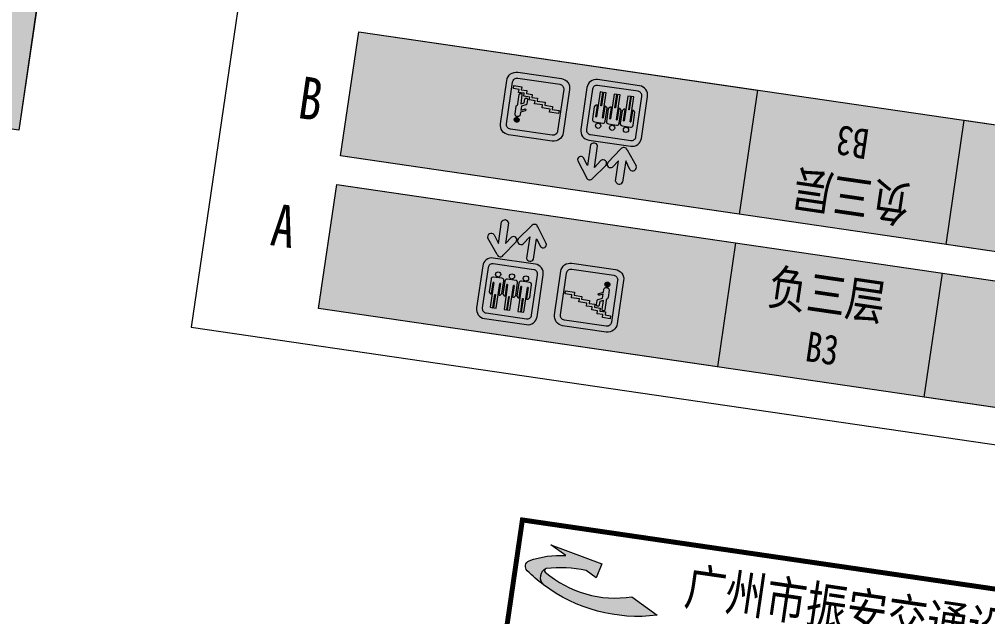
# Model space of a CAD drawing. Header units: inches. Extents: x -414268 to 632271, y -366004 to 318730.
# Drawn here: x 171358 to 198749, y 85562 to 102464 of the extents above; entities that cross this region are included whole.
import ezdxf

# ---------------------------------------------------------------- set-up
doc = ezdxf.new("R2010")
doc.units = ezdxf.units.IN
doc.header["$LTSCALE"] = 1200
doc.header["$MEASUREMENT"] = 0
doc.layers.get('0').update_dxf_attribs({"linetype": 'CONTINUOUS', "lineweight": 0})
doc.layers.add('0--灯箱--字', color=7, linetype='CONTINUOUS', lineweight=0, true_color=0xf7f7f7)
doc.layers.add('0-栋牌字体', color=7, linetype='CONTINUOUS', lineweight=0, true_color=0xf7f7f7)
doc.layers.add('0--灯箱字(黄底黑字)', color=7, linetype='CONTINUOUS', lineweight=0)
doc.layers.add('0-增加车位', color=6, linetype='CONTINUOUS', lineweight=0)
doc.styles.add('-宋体', font='simsun.ttc', dxfattribs={"width": 0.8})
doc.styles.add('-黑体', font='simhei.ttf', dxfattribs={"width": 0.8})

# ---------------------------------------------------------------- blocks, each defined once
blk = doc.blocks.new('A$C27BC456A')
blk.add_hatch(color=250).paths.add_polyline_path([(14885, 112856), (14885, 114956), (8330, 114956), (8330, 112856)])
at = {"color": 250}
blk.add_lwpolyline([(8330, 114956), (14885, 114956), (14885, 112856), (8330, 112856), (8330, 114956)], dxfattribs=at)
blk = doc.blocks.new('A$C744A17C1')
at = {"true_color": 0xf7f7f7}
h = blk.add_hatch(color=7, dxfattribs=at)
edge = h.paths.add_edge_path()
edge.add_line((-3036, 95701), (-4283, 95701))
edge.add_arc((-4283, 95427), 273, 90, 180)
edge.add_line((-4556, 95427), (-4556, 94185))
edge.add_arc((-4283, 94185), 273, 180, 270)
edge.add_line((-4283, 93912), (-3036, 93912))
edge.add_arc((-3036, 94185), 273, 270, 0)
edge.add_line((-2763, 94185), (-2763, 95427))
edge.add_arc((-3036, 95427), 273, 0, 90)
edge = h.paths.add_edge_path(flags=16)
edge.add_line((-3061, 95535), (-4258, 95535))
edge.add_arc((-4258, 95403), 132, 90, 180)
edge.add_line((-4390, 95403), (-4390, 94210))
edge.add_arc((-4258, 94210), 132, 180, 270)
edge.add_line((-4258, 94078), (-3061, 94078))
edge.add_arc((-3061, 94210), 132, 270, 0)
edge.add_line((-2928, 94210), (-2928, 95403))
edge.add_arc((-3061, 95403), 132, 0, 90)
for points in [[(-4150, 94529), (-4150, 94521), (-4147, 94514), (-4143, 94507), (-4138, 94502), (-4126, 94495), (-4111, 94492), (-4097, 94495), (-4091, 94497), (-4085, 94502), (-4080, 94507), (-4076, 94514), (-4074, 94521), (-4073, 94530), (-4073, 94786), (-3976, 94739), (-3975, 94643), (-3974, 94633), (-3972, 94625), (-3968, 94617), (-3963, 94612), (-3957, 94607), (-3951, 94604), (-3936, 94601), (-3922, 94603), (-3916, 94606), (-3910, 94611), (-3905, 94616), (-3901, 94623), (-3898, 94631), (-3898, 94641), (-3898, 94756), (-3900, 94770), (-3905, 94780), (-3913, 94789), (-3922, 94795), (-3922, 94795), (-4039, 94850), (-4039, 94962), (-3945, 94916), (-3932, 94912), (-3920, 94914), (-3911, 94919), (-3905, 94927), (-3902, 94936), (-3904, 94946), (-3910, 94955), (-3915, 94960), (-3922, 94963), (-4039, 95021), (-4039, 95091), (-4041, 95107), (-4046, 95120), (-4053, 95132), (-4063, 95141), (-4074, 95148), (-4086, 95154), (-4100, 95156), (-4114, 95158), (-4128, 95157), (-4142, 95154), (-4155, 95148), (-4166, 95141), (-4175, 95132), (-4183, 95121), (-4188, 95108), (-4190, 95093), (-4190, 94884), (-4189, 94874), (-4186, 94864), (-4177, 94847), (-4164, 94833), (-4150, 94822), (-4150, 94794)], [(-4106, 95186), (-4093, 95189), (-4081, 95195), (-4071, 95203), (-4063, 95213), (-4056, 95224), (-4052, 95236), (-4051, 95250), (-4052, 95263), (-4056, 95275), (-4063, 95286), (-4071, 95296), (-4081, 95304), (-4093, 95310), (-4106, 95314), (-4119, 95315), (-4134, 95314), (-4146, 95310), (-4158, 95304), (-4168, 95296), (-4176, 95286), (-4182, 95275), (-4187, 95263), (-4188, 95250), (-4187, 95236), (-4182, 95224), (-4176, 95213), (-4168, 95203), (-4158, 95195), (-4146, 95189), (-4133, 95186), (-4119, 95184)]]:
    blk.add_hatch(color=256).paths.add_polyline_path(points)
blk.add_hatch(color=7, dxfattribs=at).paths.add_polyline_path([(-2973, 94899), (-3229, 94898), (-3229, 94814), (-3456, 94813), (-3456, 94729), (-3683, 94728), (-3683, 94643), (-3849, 94643), (-3848, 94559), (-4016, 94558), (-4016, 94474), (-4177, 94473), (-4177, 94389), (-4338, 94388), (-4337, 94303), (-4113, 94304), (-4113, 94389), (-3952, 94389), (-3952, 94474), (-3789, 94474), (-3789, 94559), (-3621, 94559), (-3621, 94636), (-3621, 94644), (-3394, 94644), (-3395, 94729), (-3167, 94729), (-3168, 94814), (-2973, 94814)])
at = {"color": 7, "lineweight": 0, "ltscale": 5, "true_color": 0xf7f7f7}
for points in [[(-3036, 95701), (-4283, 95701, 0.414214), (-4556, 95427), (-4556, 94185, 0.414214), (-4283, 93912), (-3036, 93912, 0.414214), (-2763, 94185), (-2763, 95427, 0.414214)], [(-3061, 95535), (-4258, 95535, 0.414214), (-4390, 95403), (-4390, 94210, 0.414214), (-4258, 94078), (-3061, 94078, 0.414214), (-2928, 94210), (-2928, 95403, 0.414214)]]:
    blk.add_lwpolyline(points, format="xyb", close=True, dxfattribs=at)
at = {"color": 7, "true_color": 0xf7f7f7}
blk.add_lwpolyline([(-2972, 94814), (-2973, 94899), (-3229, 94898), (-3229, 94814), (-3456, 94813), (-3456, 94729), (-3683, 94728), (-3683, 94643), (-3849, 94643), (-3848, 94559), (-4016, 94558), (-4016, 94474), (-4177, 94473), (-4177, 94389), (-4338, 94388), (-4337, 94303), (-4113, 94304), (-4113, 94389), (-3952, 94389), (-3952, 94474), (-3789, 94474), (-3789, 94559), (-3621, 94559), (-3621, 94636), (-3621, 94644), (-3394, 94644), (-3395, 94729), (-3167, 94729), (-3168, 94814), (-2973, 94814), (-2973, 94899)], dxfattribs=at)
at = {"layer": '0-栋牌字体', "linetype": 'ByBlock'}
for points in [[(-4150, 94529), (-4150, 94521), (-4147, 94514), (-4143, 94507), (-4138, 94502), (-4126, 94495), (-4111, 94492), (-4097, 94495), (-4091, 94497), (-4085, 94502), (-4080, 94507), (-4076, 94514), (-4074, 94521), (-4073, 94530), (-4073, 94786), (-3976, 94739), (-3975, 94643), (-3974, 94633), (-3972, 94625), (-3968, 94617), (-3963, 94612), (-3957, 94607), (-3951, 94604), (-3936, 94601), (-3922, 94603), (-3916, 94606), (-3910, 94611), (-3905, 94616), (-3901, 94623), (-3898, 94631), (-3898, 94641), (-3898, 94756), (-3900, 94770), (-3905, 94780), (-3913, 94789), (-3922, 94795), (-3922, 94795), (-4039, 94850), (-4039, 94962), (-3945, 94916), (-3932, 94912), (-3920, 94914), (-3911, 94919), (-3905, 94927), (-3902, 94936), (-3904, 94946), (-3910, 94955), (-3915, 94960), (-3922, 94963), (-4039, 95021), (-4039, 95091), (-4041, 95107), (-4046, 95120), (-4053, 95132), (-4063, 95141), (-4074, 95148), (-4086, 95154), (-4100, 95156), (-4114, 95158), (-4128, 95157), (-4142, 95154), (-4155, 95148), (-4166, 95141), (-4175, 95132), (-4183, 95121), (-4188, 95108), (-4190, 95093), (-4190, 94884), (-4189, 94874), (-4186, 94864), (-4177, 94847), (-4164, 94833), (-4150, 94822), (-4150, 94794)], [(-4106, 95186), (-4093, 95189), (-4081, 95195), (-4071, 95203), (-4063, 95213), (-4056, 95224), (-4052, 95236), (-4051, 95250), (-4052, 95263), (-4056, 95275), (-4063, 95286), (-4071, 95296), (-4081, 95304), (-4093, 95310), (-4106, 95314), (-4119, 95315), (-4134, 95314), (-4146, 95310), (-4158, 95304), (-4168, 95296), (-4176, 95286), (-4182, 95275), (-4187, 95263), (-4188, 95250), (-4187, 95236), (-4182, 95224), (-4176, 95213), (-4168, 95203), (-4158, 95195), (-4146, 95189), (-4133, 95186), (-4119, 95184)]]:
    blk.add_lwpolyline(points, close=True, dxfattribs=at)

msp = doc.modelspace()

# ---------------------------------------------------------------- hatches: boundary and pattern name
for color, points in [(250, [(192236.2, 100464), (180957.3, 102113.5), (180443.7, 98601.9), (191722.6, 96952.3)]), (250, [(191103, 92629), (191616.6, 96140.6), (180337.7, 97790.2), (179824.1, 94278.5)]), (250, [(196955.8, 91773), (207917.2, 90169.9), (208430.8, 93681.5), (197469.3, 95284.7)]), (2, [(187387.8, 86872.5), (187676, 86661.6), (187832, 87058.7), (186396.5, 87598.3), (186819.2, 87288.8, 0.1017707), (185778.8, 87146.2, 0.5288266), (185725.7, 86861.1, 0.0342804), (186186, 86462.6, -0.5117439), (186233.1, 86912.5, -0.1176827), (186257.2, 86924.9, -0.0803108)]), (256, [(188687.8, 86125.3, -0.2211653), (186232.8, 86823.8, -0.4595025), (186233.1, 86912.5, 0.5117439), (186186, 86462.6, 0.19427), (189401.7, 85602.7)])]:
    msp.add_hatch(color=color).paths.add_polyline_path(points)
at = {"lineweight": 0, "ltscale": 5, "true_color": 0xf7f7f7}
h = msp.add_hatch(color=7, dxfattribs=at)
edge = h.paths.add_edge_path(flags=0)
edge.add_arc((188518.3, 99338.4), 74, 351.6794, 351.6794, ccw=False)
edge = h.paths.add_edge_path(flags=0)
edge.add_arc((188126.7, 99395.7), 74, 351.6794, 351.6794, ccw=False)
edge = h.paths.add_edge_path(flags=0)
edge.add_arc((187731.1, 99453.6), 74, 351.6794, 351.6794, ccw=False)
edge = h.paths.add_edge_path()
edge.add_line((187464.5, 99048.7), (188655.6, 98874.5))
edge.add_arc((188693.8, 99135.6), 263.9, 261.6794, 351.6794)
edge.add_line((188954.9, 99097.4), (189128.5, 100284.4))
edge.add_arc((188867.4, 100322.6), 263.9, 351.6794, 81.6794)
edge.add_line((188905.6, 100583.7), (187714.5, 100757.9))
edge.add_arc((187676.3, 100496.8), 263.9, 81.6794, 171.6794)
edge.add_line((187415.2, 100535), (187241.6, 99348))
edge.add_arc((187502.7, 99309.8), 263.9, 171.6794, 261.6794)
edge = h.paths.add_edge_path(flags=16)
edge.add_line((187511.4, 99203.5), (188655, 99036.2))
edge.add_arc((188673.5, 99162.8), 128, 261.6794, 351.6794)
edge.add_line((188800.1, 99144.3), (188966.8, 100283.8))
edge.add_arc((188840.2, 100302.3), 128, 351.6794, 81.6794)
edge.add_line((188858.7, 100428.9), (187715.1, 100596.2))
edge.add_arc((187696.6, 100469.6), 128, 81.6794, 171.6794)
edge.add_line((187570, 100488.1), (187403.3, 99348.6))
edge.add_arc((187529.9, 99330.1), 128, 171.6794, 261.6794)
edge = h.paths.add_edge_path(flags=0)
edge.add_line((188640.4, 99566.7), (188658.4, 99564.1))
edge.add_line((188658.4, 99564.1), (188705, 99882.4))
edge.add_arc((188712.9, 99881.3), 8, 81.6794, 171.6794, ccw=False)
edge.add_line((188714.1, 99889.2), (188730.7, 99886.7))
edge.add_arc((188729.5, 99878.8), 8, 39.75941, 81.6794, ccw=False)
edge.add_line((188735.7, 99883.9), (188744, 99874))
edge.add_line((188744, 99874), (188771, 99841.5))
edge.add_arc((188764.8, 99836.4), 8, 351.6794, 39.75941, ccw=False)
edge.add_line((188772.7, 99835.3), (188719, 99467.7))
edge.add_arc((188655.7, 99477), 64, 261.6794, 351.6794, ccw=False)
edge.add_line((188646.4, 99413.7), (188411.1, 99448.1))
edge.add_arc((188420.3, 99511.4), 64, 171.6794, 261.6794, ccw=False)
edge.add_line((188357, 99520.6), (188408.6, 99873.4))
edge.add_line((188408.6, 99873.4), (188458.7, 99923.2))
edge.add_arc((188464.4, 99917.5), 8, 81.6794, 134.85909, ccw=False)
edge.add_line((188465.5, 99925.4), (188492.5, 99921.5))
edge.add_arc((188491.3, 99913.6), 8, 351.6794, 81.6794, ccw=False)
edge.add_line((188499.2, 99912.4), (188452.6, 99593.8))
edge.add_line((188452.6, 99593.8), (188471.8, 99590.9))
edge.add_line((188471.8, 99590.9), (188574.6, 100293.7))
edge.add_line((188574.6, 100293.7), (188651.5, 100282.5))
edge.add_line((188651.5, 100282.5), (188596.2, 99904.1))
edge.add_line((188596.2, 99904.1), (188610.7, 99902))
edge.add_line((188610.7, 99902), (188666.1, 100280.3))
edge.add_line((188666.1, 100280.3), (188743.1, 100269.1))
edge.add_line((188743.1, 100269.1), (188640.4, 99566.7))
edge = h.paths.add_edge_path(flags=0)
edge.add_line((188248.8, 99624), (188266.8, 99621.3))
edge.add_line((188266.8, 99621.3), (188313.4, 99939.7))
edge.add_arc((188321.3, 99938.5), 8, 81.6794, 171.6794, ccw=False)
edge.add_line((188322.4, 99946.4), (188339.1, 99944))
edge.add_arc((188337.9, 99936.1), 8, 39.75941, 81.6794, ccw=False)
edge.add_line((188344.1, 99941.2), (188352.4, 99931.3))
edge.add_line((188352.4, 99931.3), (188379.3, 99898.8))
edge.add_arc((188373.2, 99893.7), 8, 351.6794, 39.75941, ccw=False)
edge.add_line((188381.1, 99892.5), (188327.4, 99525))
edge.add_arc((188264.1, 99534.2), 64, 261.6794, 351.6794, ccw=False)
edge.add_line((188254.8, 99470.9), (188019.5, 99505.4))
edge.add_arc((188028.7, 99568.7), 64, 171.6794, 261.6794, ccw=False)
edge.add_line((187965.4, 99577.9), (188017, 99930.6))
edge.add_line((188017, 99930.6), (188067.1, 99980.5))
edge.add_arc((188072.7, 99974.8), 8, 81.6794, 134.85909, ccw=False)
edge.add_line((188073.9, 99982.7), (188100.9, 99978.8))
edge.add_arc((188099.7, 99970.9), 8, 351.6794, 81.6794, ccw=False)
edge.add_line((188107.6, 99969.7), (188061, 99651))
edge.add_line((188061, 99651), (188080.2, 99648.2))
edge.add_line((188080.2, 99648.2), (188183, 100351))
edge.add_line((188183, 100351), (188259.9, 100339.7))
edge.add_line((188259.9, 100339.7), (188204.6, 99961.4))
edge.add_line((188204.6, 99961.4), (188219.1, 99959.2))
edge.add_line((188219.1, 99959.2), (188274.4, 100337.6))
edge.add_line((188274.4, 100337.6), (188351.5, 100326.4))
edge.add_line((188351.5, 100326.4), (188248.8, 99624))
edge = h.paths.add_edge_path(flags=0)
edge.add_line((187853.6, 99681.8), (187871.6, 99679.1))
edge.add_line((187871.6, 99679.1), (187918.2, 99997.5))
edge.add_arc((187926.1, 99996.3), 8, 81.6794, 171.6794, ccw=False)
edge.add_line((187927.3, 100004.2), (187943.9, 100001.8))
edge.add_arc((187942.7, 99993.9), 8, 39.75941, 81.6794, ccw=False)
edge.add_line((187948.9, 99999), (187957.2, 99989.1))
edge.add_line((187957.2, 99989.1), (187984.2, 99956.6))
edge.add_arc((187978, 99951.5), 8, 351.6794, 39.75941, ccw=False)
edge.add_line((187985.9, 99950.3), (187932.2, 99582.8))
edge.add_arc((187868.9, 99592), 64, 261.6794, 351.6794, ccw=False)
edge.add_line((187859.6, 99528.7), (187624.3, 99563.2))
edge.add_arc((187633.6, 99626.5), 64, 171.6794, 261.6794, ccw=False)
edge.add_line((187570.3, 99635.7), (187621.8, 99988.4))
edge.add_line((187621.8, 99988.4), (187671.9, 100038.3))
edge.add_arc((187677.6, 100032.6), 8, 81.6794, 134.85909, ccw=False)
edge.add_line((187678.7, 100040.5), (187705.7, 100036.6))
edge.add_arc((187704.5, 100028.7), 8, 351.6794, 81.6794, ccw=False)
edge.add_line((187712.5, 100027.5), (187665.9, 99708.8))
edge.add_line((187665.9, 99708.8), (187685, 99706))
edge.add_line((187685, 99706), (187787.8, 100408.8))
edge.add_line((187787.8, 100408.8), (187864.7, 100397.5))
edge.add_line((187864.7, 100397.5), (187809.4, 100019.1))
edge.add_line((187809.4, 100019.1), (187823.9, 100017))
edge.add_line((187823.9, 100017), (187879.3, 100395.4))
edge.add_line((187879.3, 100395.4), (187956.3, 100384.1))
edge.add_line((187956.3, 100384.1), (187853.6, 99681.8))
at = {"lineweight": 0, "ltscale": 5}
for points in [[(197575.4, 96096.4), (191722.6, 96952.3), (192236.2, 100464), (198088.9, 99608)], [(191616.6, 96140.6), (197469.3, 95284.7), (196955.8, 91773), (191103, 92629)]]:
    msp.add_hatch(color=152, dxfattribs=at).paths.add_polyline_path(points)
at = {"lineweight": 0, "ltscale": 5, "true_color": 0xf7f7f7}
for points in [[(187570.9, 97965.5, -0.6624751), (187397.6, 97990.8), (187157.5, 98463, -0.8769134), (187314.7, 98548.8), (187431.7, 98326.9), (187517, 98910.1, -0.7104157), (187712.9, 98881.4), (187623.9, 98273.2), (187808.7, 98472.1, -0.9042848), (187947.5, 98327.8)], [(188805.3, 98316.2, -0.9042848), (188631, 98217.8), (188510.9, 98461.3), (188422, 97853, -0.7104157), (188226.1, 97881.7), (188311.4, 98464.8), (188135.8, 98285.8, -0.8769134), (188009.7, 98413), (188375, 98796.6, -0.6624751), (188548.3, 98771.2)], [(184614.1, 96268.2, -0.9042848), (184788.4, 96366.7), (184908.4, 96123.2), (184997.4, 96731.4, -0.7104157), (185193.3, 96702.8), (185108, 96119.6), (185283.6, 96298.7, -0.8769134), (185409.7, 96171.5), (185044.4, 95787.8, -0.6624751), (184871.1, 95813.2)], [(185848.5, 96619, -0.6624751), (186021.8, 96593.6), (186261.9, 96121.4, -0.8769134), (186104.6, 96035.7), (185987.7, 96257.5), (185902.4, 95674.4, -0.7104157), (185706.5, 95703), (185795.4, 96311.3), (185610.7, 96112.3, -0.9042848), (185471.9, 96256.6)]]:
    msp.add_hatch(color=7, dxfattribs=at).paths.add_polyline_path(points)
h = msp.add_hatch(color=7, dxfattribs=at)
edge = h.paths.add_edge_path(flags=0)
edge.add_arc((184901.1, 95246), 74, 171.6794, 171.6794, ccw=False)
edge = h.paths.add_edge_path(flags=0)
edge.add_arc((185292.7, 95188.7), 74, 171.6794, 171.6794, ccw=False)
edge = h.paths.add_edge_path(flags=0)
edge.add_arc((185688.3, 95130.9), 74, 171.6794, 171.6794, ccw=False)
edge = h.paths.add_edge_path()
edge.add_line((185954.8, 95535.8), (184763.8, 95710))
edge.add_arc((184725.6, 95448.8), 263.9, 81.6794, 171.6794)
edge.add_line((184464.5, 95487), (184290.9, 94300))
edge.add_arc((184552, 94261.8), 263.9, 171.6794, 261.6794)
edge.add_line((184513.8, 94000.7), (185704.9, 93826.5))
edge.add_arc((185743.1, 94087.6), 263.9, 261.6794, 351.6794)
edge.add_line((186004.2, 94049.5), (186177.8, 95236.5))
edge.add_arc((185916.7, 95274.6), 263.9, 351.6794, 81.6794)
edge = h.paths.add_edge_path(flags=16)
edge.add_line((185908, 95381), (184764.4, 95548.2))
edge.add_arc((184745.8, 95421.6), 128, 81.6794, 171.6794)
edge.add_line((184619.2, 95440.1), (184452.6, 94300.6))
edge.add_arc((184579.2, 94282.1), 128, 171.6794, 261.6794)
edge.add_line((184560.7, 94155.5), (185704.3, 93988.2))
edge.add_arc((185722.8, 94114.9), 128, 261.6794, 351.6794)
edge.add_line((185849.4, 94096.3), (186016, 95235.9))
edge.add_arc((185889.4, 95254.4), 128, 351.6794, 81.6794)
edge = h.paths.add_edge_path(flags=0)
edge.add_line((184779, 95017.7), (184760.9, 95020.4))
edge.add_line((184760.9, 95020.4), (184714.4, 94702))
edge.add_arc((184706.5, 94703.2), 8, 261.6794, 351.6794, ccw=False)
edge.add_line((184705.3, 94695.3), (184688.7, 94697.7))
edge.add_arc((184689.8, 94705.6), 8, 219.75941, 261.6794, ccw=False)
edge.add_line((184683.7, 94700.5), (184675.4, 94710.5))
edge.add_line((184675.4, 94710.5), (184648.4, 94742.9))
edge.add_arc((184654.6, 94748), 8, 171.6794, 219.75941, ccw=False)
edge.add_line((184646.6, 94749.2), (184700.4, 95116.7))
edge.add_arc((184763.7, 95107.5), 64, 81.6794, 171.6794, ccw=False)
edge.add_line((184773, 95170.8), (185008.3, 95136.4))
edge.add_arc((184999, 95073.1), 64, 351.6794, 81.6794, ccw=False)
edge.add_line((185062.3, 95063.8), (185010.7, 94711.1))
edge.add_line((185010.7, 94711.1), (184960.7, 94661.2))
edge.add_arc((184955, 94666.9), 8, 261.6794, 314.85909, ccw=False)
edge.add_line((184953.9, 94659), (184926.9, 94662.9))
edge.add_arc((184928, 94670.9), 8, 171.6794, 261.6794, ccw=False)
edge.add_line((184920.1, 94672), (184966.7, 94990.7))
edge.add_line((184966.7, 94990.7), (184947.5, 94993.5))
edge.add_line((184947.5, 94993.5), (184844.8, 94290.7))
edge.add_line((184844.8, 94290.7), (184767.9, 94302))
edge.add_line((184767.9, 94302), (184823.2, 94680.4))
edge.add_line((184823.2, 94680.4), (184808.7, 94682.5))
edge.add_line((184808.7, 94682.5), (184753.3, 94304.1))
edge.add_line((184753.3, 94304.1), (184676.3, 94315.4))
edge.add_line((184676.3, 94315.4), (184779, 95017.7))
edge = h.paths.add_edge_path(flags=0)
edge.add_line((185170.6, 94960.5), (185152.6, 94963.1))
edge.add_line((185152.6, 94963.1), (185106, 94644.7))
edge.add_arc((185098.1, 94645.9), 8, 261.6794, 351.6794, ccw=False)
edge.add_line((185096.9, 94638), (185080.3, 94640.4))
edge.add_arc((185081.4, 94648.3), 8, 219.75941, 261.6794, ccw=False)
edge.add_line((185075.3, 94643.2), (185067, 94653.2))
edge.add_line((185067, 94653.2), (185040, 94685.6))
edge.add_arc((185046.2, 94690.7), 8, 171.6794, 219.75941, ccw=False)
edge.add_line((185038.3, 94691.9), (185092, 95059.5))
edge.add_arc((185155.3, 95050.2), 64, 81.6794, 171.6794, ccw=False)
edge.add_line((185164.6, 95113.5), (185399.9, 95079.1))
edge.add_arc((185390.6, 95015.8), 64, 351.6794, 81.6794, ccw=False)
edge.add_line((185453.9, 95006.5), (185402.4, 94653.8))
edge.add_line((185402.4, 94653.8), (185352.3, 94604))
edge.add_arc((185346.6, 94609.6), 8, 261.6794, 314.85909, ccw=False)
edge.add_line((185345.5, 94601.7), (185318.5, 94605.7))
edge.add_arc((185319.6, 94613.6), 8, 171.6794, 261.6794, ccw=False)
edge.add_line((185311.7, 94614.7), (185358.3, 94933.4))
edge.add_line((185358.3, 94933.4), (185339.1, 94936.2))
edge.add_line((185339.1, 94936.2), (185236.4, 94233.4))
edge.add_line((185236.4, 94233.4), (185159.5, 94244.7))
edge.add_line((185159.5, 94244.7), (185214.8, 94623.1))
edge.add_line((185214.8, 94623.1), (185200.3, 94625.2))
edge.add_line((185200.3, 94625.2), (185144.9, 94246.8))
edge.add_line((185144.9, 94246.8), (185067.9, 94258.1))
edge.add_line((185067.9, 94258.1), (185170.6, 94960.5))
edge = h.paths.add_edge_path(flags=0)
edge.add_line((185565.8, 94902.7), (185547.7, 94905.3))
edge.add_line((185547.7, 94905.3), (185501.2, 94587))
edge.add_arc((185493.3, 94588.1), 8, 261.6794, 351.6794, ccw=False)
edge.add_line((185492.1, 94580.2), (185475.5, 94582.6))
edge.add_arc((185476.6, 94590.5), 8, 219.75941, 261.6794, ccw=False)
edge.add_line((185470.5, 94585.4), (185462.2, 94595.4))
edge.add_line((185462.2, 94595.4), (185435.2, 94627.8))
edge.add_arc((185441.3, 94632.9), 8, 171.6794, 219.75941, ccw=False)
edge.add_line((185433.4, 94634.1), (185487.2, 95001.7))
edge.add_arc((185550.5, 94992.4), 64, 81.6794, 171.6794, ccw=False)
edge.add_line((185559.7, 95055.7), (185795.1, 95021.3))
edge.add_arc((185785.8, 94958), 64, 351.6794, 81.6794, ccw=False)
edge.add_line((185849.1, 94948.7), (185797.5, 94596))
edge.add_line((185797.5, 94596), (185747.4, 94546.2))
edge.add_arc((185741.8, 94551.8), 8, 261.6794, 314.85909, ccw=False)
edge.add_line((185740.6, 94543.9), (185713.7, 94547.9))
edge.add_arc((185714.8, 94555.8), 8, 171.6794, 261.6794, ccw=False)
edge.add_line((185706.9, 94556.9), (185753.5, 94875.6))
edge.add_line((185753.5, 94875.6), (185734.3, 94878.4))
edge.add_line((185734.3, 94878.4), (185631.5, 94175.7))
edge.add_line((185631.5, 94175.7), (185554.6, 94186.9))
edge.add_line((185554.6, 94186.9), (185610, 94565.3))
edge.add_line((185610, 94565.3), (185595.4, 94567.4))
edge.add_line((185595.4, 94567.4), (185540.1, 94189))
edge.add_line((185540.1, 94189), (185463.1, 94200.3))
edge.add_line((185463.1, 94200.3), (185565.8, 94902.7))
at = {"layer": '0--灯箱--字'}
for points in [[(181517.1, 100380.7), (182013.8, 99760.3), (182507.1, 99688.2), (182174.4, 100103.8), (183313.9, 99937.2), (183365.7, 100291.1), (182226.1, 100457.8), (182664, 100760.7), (182170.6, 100832.8)], [(180885.1, 96059.2), (181381.7, 95438.8), (181875.1, 95366.7), (181542.3, 95782.3), (182681.9, 95615.7), (182733.6, 95969.6), (181594.1, 96136.2), (182031.9, 96439.2), (181538.6, 96511.3)]]:
    msp.add_hatch(color=256, dxfattribs=at).paths.add_polyline_path(points)

# ---------------------------------------------------------------- linework, layer by layer
at = {"color": 7, "lineweight": 0, "ltscale": 5, "true_color": 0xf7f7f7}
for p, q in [((187787.8, 100408.8), (187685, 99706)), ((187864.7, 100397.5), (187787.8, 100408.8)), ((187809.4, 100019.1), (187864.7, 100397.5)), ((187879.3, 100395.4), (187823.9, 100017)), ((187853.6, 99681.8), (187956.3, 100384.1)), ((187956.3, 100384.1), (187879.3, 100395.4)), ((188183, 100351), (188080.2, 99648.2)), ((188259.9, 100339.7), (188183, 100351)), ((188204.6, 99961.4), (188259.9, 100339.7)), ((188274.4, 100337.6), (188219.1, 99959.2)), ((188248.8, 99624), (188351.5, 100326.4)), ((188351.5, 100326.4), (188274.4, 100337.6)), ((188574.6, 100293.7), (188471.8, 99590.9)), ((188651.5, 100282.5), (188574.6, 100293.7)), ((188596.2, 99904.1), (188651.5, 100282.5)), ((188666.1, 100280.3), (188610.7, 99902)), ((188640.4, 99566.7), (188743.1, 100269.1)), ((188743.1, 100269.1), (188666.1, 100280.3)), ((187621.8, 99988.4), (187570.3, 99635.7)), ((187671.9, 100038.3), (187621.8, 99988.4)), ((187665.9, 99708.8), (187712.5, 100027.5)), ((187705.7, 100036.6), (187678.7, 100040.5)), ((187823.9, 100017), (187809.4, 100019.1)), ((187918.2, 99997.5), (187871.6, 99679.1)), ((187943.9, 100001.8), (187927.3, 100004.2)), ((187957.2, 99989.1), (187948.9, 99999)), ((187984.2, 99956.6), (187957.2, 99989.1)), ((188067.1, 99980.5), (188017, 99930.6)), ((188100.9, 99978.8), (188073.9, 99982.7)), ((187665.9, 99708.8), (187685, 99706)), ((187932.2, 99582.8), (187985.9, 99950.3)), ((188017, 99930.6), (187965.4, 99577.9)), ((188061, 99651), (188107.6, 99969.7)), ((188219.1, 99959.2), (188204.6, 99961.4)), ((188313.4, 99939.7), (188266.8, 99621.3)), ((188339.1, 99944), (188322.4, 99946.4)), ((188327.4, 99525), (188381.1, 99892.5)), ((188352.4, 99931.3), (188344.1, 99941.2)), ((188379.3, 99898.8), (188352.4, 99931.3)), ((188408.6, 99873.4), (188357, 99520.6)), ((188458.7, 99923.2), (188408.6, 99873.4)), ((188452.6, 99593.8), (188499.2, 99912.4)), ((188492.5, 99921.5), (188465.5, 99925.4)), ((188610.7, 99902), (188596.2, 99904.1)), ((188705, 99882.4), (188658.4, 99564.1)), ((188730.7, 99886.7), (188714.1, 99889.2)), ((188719, 99467.7), (188772.7, 99835.3)), ((188744, 99874), (188735.7, 99883.9)), ((188771, 99841.5), (188744, 99874)), ((187624.3, 99563.2), (187859.6, 99528.7)), ((187853.6, 99681.8), (187871.6, 99679.1)), ((188019.5, 99505.4), (188254.8, 99470.9)), ((188061, 99651), (188080.2, 99648.2)), ((188248.8, 99624), (188266.8, 99621.3)), ((188411.1, 99448.1), (188646.4, 99413.7)), ((188452.6, 99593.8), (188471.8, 99590.9)), ((188640.4, 99566.7), (188658.4, 99564.1)), ((184700.4, 95116.7), (184646.6, 94749.2)), ((185008.3, 95136.4), (184773, 95170.8)), ((185010.7, 94711.1), (185062.3, 95063.8)), ((185092, 95059.5), (185038.3, 94691.9)), ((185399.9, 95079.1), (185164.6, 95113.5)), ((185795.1, 95021.3), (185559.7, 95055.7)), ((184779, 95017.7), (184676.3, 94315.4)), ((184714.4, 94702), (184760.9, 95020.4)), ((184779, 95017.7), (184760.9, 95020.4)), ((184844.8, 94290.7), (184947.5, 94993.5)), ((184966.7, 94990.7), (184920.1, 94672)), ((184966.7, 94990.7), (184947.5, 94993.5)), ((185170.6, 94960.5), (185067.9, 94258.1)), ((185106, 94644.7), (185152.6, 94963.1)), ((185170.6, 94960.5), (185152.6, 94963.1)), ((185236.4, 94233.4), (185339.1, 94936.2)), ((185358.3, 94933.4), (185311.7, 94614.7)), ((185358.3, 94933.4), (185339.1, 94936.2)), ((185402.4, 94653.8), (185453.9, 95006.5)), ((185487.2, 95001.7), (185433.4, 94634.1)), ((185565.8, 94902.7), (185463.1, 94200.3)), ((185501.2, 94587), (185547.7, 94905.3)), ((185565.8, 94902.7), (185547.7, 94905.3)), ((185631.5, 94175.7), (185734.3, 94878.4)), ((185753.5, 94875.6), (185706.9, 94556.9)), ((185753.5, 94875.6), (185734.3, 94878.4)), ((185797.5, 94596), (185849.1, 94948.7)), ((184648.4, 94742.9), (184675.4, 94710.5)), ((184675.4, 94710.5), (184683.7, 94700.5)), ((184688.7, 94697.7), (184705.3, 94695.3)), ((184753.3, 94304.1), (184808.7, 94682.5)), ((184823.2, 94680.4), (184767.9, 94302)), ((184808.7, 94682.5), (184823.2, 94680.4)), ((184926.9, 94662.9), (184953.9, 94659)), ((184960.7, 94661.2), (185010.7, 94711.1)), ((185040, 94685.6), (185067, 94653.2)), ((185067, 94653.2), (185075.3, 94643.2)), ((185080.3, 94640.4), (185096.9, 94638)), ((185144.9, 94246.8), (185200.3, 94625.2)), ((185214.8, 94623.1), (185159.5, 94244.7)), ((185200.3, 94625.2), (185214.8, 94623.1)), ((185318.5, 94605.7), (185345.5, 94601.7)), ((185352.3, 94604), (185402.4, 94653.8)), ((185435.2, 94627.8), (185462.2, 94595.4)), ((185462.2, 94595.4), (185470.5, 94585.4)), ((185475.5, 94582.6), (185492.1, 94580.2)), ((185540.1, 94189), (185595.4, 94567.4)), ((185610, 94565.3), (185554.6, 94186.9)), ((185595.4, 94567.4), (185610, 94565.3)), ((185713.7, 94547.9), (185740.6, 94543.9)), ((185747.4, 94546.2), (185797.5, 94596)), ((184676.3, 94315.4), (184753.3, 94304.1)), ((184767.9, 94302), (184844.8, 94290.7)), ((185067.9, 94258.1), (185144.9, 94246.8)), ((185159.5, 94244.7), (185236.4, 94233.4)), ((185463.1, 94200.3), (185540.1, 94189)), ((185554.6, 94186.9), (185631.5, 94175.7))]:
    msp.add_line(p, q, dxfattribs=at)
at = {"color": 6}
msp.add_lwpolyline([(164713.3, 113366.4), (178787.9, 111307.9), (176220.3, 93752), (207766.4, 89138.3)], dxfattribs=at)
at = {"color": 250}
for points in [[(171343.7, 99327.5), (143250.5, 103436.1), (143764.1, 106947.8), (171857.3, 102839.1), (171343.7, 99327.5)], [(208536.8, 94493.2), (180443.7, 98601.9), (180957.3, 102113.5), (209050.4, 98004.9), (208536.8, 94493.2)], [(191722.6, 96952.3), (180443.7, 98601.9), (180957.3, 102113.5), (192236.2, 100464), (191722.6, 96952.3)], [(191722.6, 96952.3), (180443.7, 98601.9), (180957.3, 102113.5), (192236.2, 100464), (191722.6, 96952.3)], [(180337.7, 97790.2), (208430.8, 93681.5), (207917.2, 90169.9), (179824.1, 94278.5), (180337.7, 97790.2)], [(180337.7, 97790.2), (191616.6, 96140.6), (191103, 92629), (179824.1, 94278.5), (180337.7, 97790.2)], [(197469.3, 95284.7), (208430.8, 93681.5), (207917.2, 90169.9), (196955.8, 91773), (197469.3, 95284.7)], [(197469.3, 95284.7), (208430.8, 93681.5), (207917.2, 90169.9), (196955.8, 91773), (197469.3, 95284.7)]]:
    msp.add_lwpolyline(points, dxfattribs=at)
at = {"color": 7, "lineweight": 0, "ltscale": 5, "true_color": 0xf7f7f7}
for points in [[(187464.5, 99048.7), (188655.6, 98874.5, 0.4142136), (188954.9, 99097.4), (189128.5, 100284.4, 0.4142136), (188905.6, 100583.7), (187714.5, 100757.9, 0.4142136), (187415.2, 100535), (187241.6, 99348, 0.4142136)], [(187511.4, 99203.5), (188655, 99036.2, 0.4142136), (188800.1, 99144.3), (188966.8, 100283.8, 0.4142136), (188858.7, 100428.9), (187715.1, 100596.2, 0.4142136), (187570, 100488.1), (187403.3, 99348.6, 0.4142136)], [(185954.8, 95535.8), (184763.8, 95710, 0.4142136), (184464.5, 95487), (184290.9, 94300, 0.4142136), (184513.8, 94000.7), (185704.9, 93826.5, 0.4142136), (186004.2, 94049.5), (186177.8, 95236.5, 0.4142136)], [(185908, 95381), (184764.4, 95548.2, 0.4142136), (184619.2, 95440.1), (184452.6, 94300.6, 0.4142136), (184560.7, 94155.5), (185704.3, 93988.2, 0.4142136), (185849.4, 94096.3), (186016, 95235.9, 0.4142136)]]:
    msp.add_lwpolyline(points, format="xyb", close=True, dxfattribs=at)
for points, format in [([(225906.7, 72943.1, 140.4, 140.4, 0), (227261.1, 82203.7, 140.4, 140.4, 0), (185588.6, 88298.3, 140.4, 140.4, 0), (184234.3, 79037.8, 0, 0, 0), (225906.7, 72943.1, 0, 0, 0), (214331, 74636.1, 0, 0, 0)], "xyseb"), ([(186257.2, 86924.9, 0.5428697), (186186, 86462.6, 0.5428697)], "xyb")]:
    msp.add_lwpolyline(points, format=format)
msp.add_lwpolyline([(186819.2, 87288.8), (186396.5, 87598.3), (187832, 87058.7), (187676, 86661.6), (187387.8, 86872.5, 0.0803108), (186257.2, 86924.9, 0.610181), (186232.8, 86823.8, 0.2211653), (188687.8, 86125.3), (189401.7, 85602.7, -0.19427), (186186, 86462.6, -0.0342804), (185725.7, 86861.1, -0.5288266), (185778.8, 87146.2, -0.1017707)], format="xyb", close=True)
for centre in [(187731.1, 99453.6), (188126.7, 99395.7), (188518.3, 99338.4), (184901.1, 95246), (185292.7, 95188.7), (185688.3, 95130.9)]:
    msp.add_circle(centre, 74, dxfattribs=at)
for centre, radius, start, end in [((187677.6, 100032.6), 8, 81.6794, 134.85909), ((187704.5, 100028.7), 8, 351.6794, 81.6794), ((187926.1, 99996.3), 8, 81.6794, 171.6794), ((187942.7, 99993.9), 8, 39.75941, 81.6794), ((188072.7, 99974.8), 8, 81.6794, 134.85909), ((188099.7, 99970.9), 8, 351.6794, 81.6794), ((187978, 99951.5), 8, 351.6794, 39.75941), ((188321.3, 99938.5), 8, 81.6794, 171.6794), ((188337.9, 99936.1), 8, 39.75941, 81.6794), ((188373.2, 99893.7), 8, 351.6794, 39.75941), ((188464.4, 99917.5), 8, 81.6794, 134.85909), ((188491.3, 99913.6), 8, 351.6794, 81.6794), ((188712.9, 99881.3), 8, 81.6794, 171.6794), ((188729.5, 99878.8), 8, 39.75941, 81.6794), ((188764.8, 99836.4), 8, 351.6794, 39.75941), ((187633.6, 99626.5), 64, 171.6794, 261.6794), ((187868.9, 99592), 64, 261.6794, 351.6794), ((188028.7, 99568.7), 64, 171.6794, 261.6794), ((188264.1, 99534.2), 64, 261.6794, 351.6794), ((188420.3, 99511.4), 64, 171.6794, 261.6794), ((188655.7, 99477), 64, 261.6794, 351.6794), ((184763.7, 95107.5), 64, 81.6794, 171.6794), ((184999, 95073.1), 64, 351.6794, 81.6794), ((185155.3, 95050.2), 64, 81.6794, 171.6794), ((185390.6, 95015.8), 64, 351.6794, 81.6794), ((185550.5, 94992.4), 64, 81.6794, 171.6794), ((185785.8, 94958), 64, 351.6794, 81.6794), ((184654.6, 94748), 8, 171.6794, 219.75941), ((184689.8, 94705.6), 8, 219.75941, 261.6794), ((184706.5, 94703.2), 8, 261.6794, 351.6794), ((184928, 94670.9), 8, 171.6794, 261.6794), ((184955, 94666.9), 8, 261.6794, 314.85909), ((185046.2, 94690.7), 8, 171.6794, 219.75941), ((185081.4, 94648.3), 8, 219.75941, 261.6794), ((185098.1, 94645.9), 8, 261.6794, 351.6794), ((185319.6, 94613.6), 8, 171.6794, 261.6794), ((185346.6, 94609.6), 8, 261.6794, 314.85909), ((185441.3, 94632.9), 8, 171.6794, 219.75941), ((185476.6, 94590.5), 8, 219.75941, 261.6794), ((185493.3, 94588.1), 8, 261.6794, 351.6794), ((185714.8, 94555.8), 8, 171.6794, 261.6794), ((185741.8, 94551.8), 8, 261.6794, 314.85909)]:
    msp.add_arc(centre, radius, start, end, dxfattribs=at)
at = {"layer": '0-增加车位', "color": 7, "lineweight": 0, "ltscale": 5, "true_color": 0xf7f7f7}
for points in [[(187517, 98910.1), (187431.7, 98326.9)], [(187808.7, 98472.1), (187623.9, 98273.2), (187712.9, 98881.4)], [(188009.7, 98413), (188375, 98796.6)], [(188548.3, 98771.2), (188548.3, 98771.2), (188805.4, 98316), (188805.4, 98315.9)], [(187157.5, 98463), (187397.6, 97990.8)], [(187431.7, 98326.9), (187314.7, 98548.8)], [(188311.4, 98464.8), (188135.8, 98285.8)], [(188226.1, 97881.7), (188311.4, 98464.8)], [(188631, 98217.8), (188510.9, 98461.3), (188422, 97853)], [(187570.9, 97965.5), (187570.9, 97965.5), (187947.7, 98328.1), (187947.7, 98328.1)], [(184788.4, 96366.7), (184908.4, 96123.2), (184997.4, 96731.4)], [(185193.3, 96702.8), (185108, 96119.6)], [(185848.5, 96619), (185848.5, 96619), (185471.7, 96256.4), (185471.7, 96256.4)], [(186261.9, 96121.4), (186021.8, 96593.6)], [(184871.1, 95813.2), (184871.1, 95813.2), (184613.9, 96268.5), (184614, 96268.5)], [(185409.7, 96171.5), (185044.4, 95787.8)], [(185108, 96119.6), (185283.6, 96298.7)], [(185610.7, 96112.3), (185795.4, 96311.3), (185706.5, 95703)], [(185902.4, 95674.4), (185987.7, 96257.5)], [(185987.7, 96257.5), (186104.6, 96035.7)]]:
    msp.add_lwpolyline(points, dxfattribs=at)
for centre, radius, start, end in [((187609.9, 98861.6), 104.8, 10.89823, 152.46057), ((188456.2, 98747.2), 95.1, 14.63244, 148.72636), ((187241.8, 98495.5), 90.3, 36.11254, 201.10437), ((187870.8, 98393), 100.6, 319.65325, 128.14349), ((188081.1, 98357.7), 90.3, 142.25443, 307.24626), ((188713.2, 98275.8), 100.6, 215.21531, 23.70555), ((187489.6, 98014.8), 95.1, 194.63244, 328.72636), ((188329, 97901.5), 104.8, 190.89823, 332.46057), ((185090.4, 96683), 104.8, 10.89823, 152.46057), ((185929.7, 96569.6), 95.1, 14.63244, 148.72636), ((184706.2, 96308.7), 100.6, 35.21531, 203.70555), ((185338.3, 96226.8), 90.3, 322.25443, 127.24626), ((185548.6, 96191.5), 100.6, 139.65325, 308.14349), ((186177.6, 96088.9), 90.3, 216.11254, 21.10437), ((184963.1, 95837.2), 95.1, 194.63244, 328.72636), ((185809.4, 95722.8), 104.8, 190.89823, 332.46057)]:
    msp.add_arc(centre, radius, start, end, dxfattribs=at)

# ---------------------------------------------------------------- block references
at = {"xscale": 1.689999999944121, "yscale": 1.690000000002328, "zscale": 1.68999999998348, "rotation": 171.6793996826179}
for p in [(213386.5, 289520.3), (250579.7, 284686)]:
    msp.add_blockref('A$C27BC456A', p, dxfattribs=at)
at = {"xscale": -1}
for p, rotation in [((203286.3, 193273), 171.6793996836047), ((170133.1, 1311.5), 351.6793996836047)]:
    msp.add_blockref('A$C744A17C1', p, dxfattribs=dict(at, rotation=rotation))

# ---------------------------------------------------------------- texts
at = {"color": 1, "style": '-黑体', "width": 0.8}
for s, p in [('B', (179197.7, 99680.4)), ('A', (178425.8, 96081.7))]:
    msp.add_text(s, height=1190.7, rotation=351.6794, dxfattribs=at).set_placement(p)
at = {"style": '-黑体', "width": 0.8}
msp.add_text('广州市振安交通设施制件有限公司', height=1052.895, rotation=351.6794, dxfattribs=at).set_placement((190136.7, 85924.1))
at = {"layer": '0--灯箱字(黄底黑字)', "color": 7, "true_color": 0xffffff, "style": '-宋体', "width": 0.8}
for s, height, rotation, p in [('B3', 845, 171.6794, (195441.1, 99337.7)), ('负三层', 1014, 171.6794, (196620.7, 97707.7)), ('负三层', 1014, 351.6794, (192488.7, 94415.5)), ('B3', 845, 351.6794, (193555.5, 92802))]:
    msp.add_text(s, height=height, rotation=rotation, dxfattribs=at).set_placement(p)

doc.saveas('drawing.dxf')
